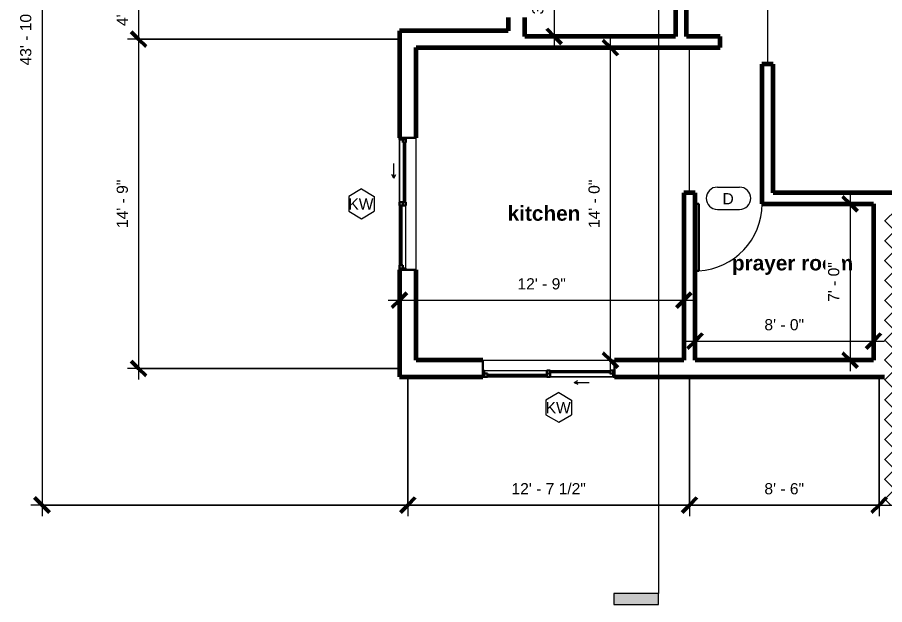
# Model space of a CAD drawing. Header units: inches. Extents: x -958 to -40, y -318 to 466.
# Drawn here: x -910 to -443.5, y -318.4 to -2.7 of the extents above; entities that cross this region are included whole.
import ezdxf

# ---------------------------------------------------------------- set-up
doc = ezdxf.new("R2010")
doc.units = ezdxf.units.IN
doc.header["$MEASUREMENT"] = 0
for name, color, linetype, lineweight in [('A-ANNO-DIMS', 211, 'Continuous', 9), ('A-ANNO-DIMS-64', 211, 'Continuous', 9), ('A-AREA', 32, 'Continuous', 9), ('A-AREA-IDEN', 2, 'Continuous', 9), ('A-DETL-GENF', 92, 'Continuous', 9), ('A-DOOR', 31, 'Continuous', 18), ('A-DOOR-IDEN', 31, 'Continuous', 9), ('A-GLAZ', 151, 'Continuous', 18), ('A-GLAZ-IDEN', 152, 'Continuous', 9), ('A-WALL', 113, 'Continuous', 18), ('G-ANNO-SYMB', 111, 'Continuous', 9)]:
    doc.layers.add(name, color=color, linetype=linetype, lineweight=lineweight)
doc.styles.add('Arial', font='arial.ttf', dxfattribs={"height": 6})
doc.styles.add('Arial_B', font='arialbd.ttf', dxfattribs={"height": 8})
doc.dimstyles.new('Linear_-_3_32__Arial', dxfattribs={"dimscale": 12, "dimtxt": 6.121556, "dimasz": 0.666667, "dimexe": 0.5, "dimexo": 0.333333, "dimgap": 0.333333, "dimtad": 1, "dimdec": 5, "dimrnd": 0.03125, "dimzin": 1, "dimdsep": 46, "dimlunit": 4, "dimtxsty": 'Arial', "dimblk1": 'OBLIQUE', "dimblk2": 'OBLIQUE', "dimsah": 1, "dimcen": 0.09, "dimdle": 0.5, "dimazin": 0, "dimtfac": 1, "dimtdec": 4, "dimtix": 1, "dimtmove": 0, "dimatfit": 3, "dimfxl": 1, "dimtvp": 1, "dimtfill": 1, "dimfrac": 2, "dimtolj": 1, "dimtzin": 0, "dimarcsym": 2})

# ---------------------------------------------------------------- blocks, each defined once
blk = doc.blocks.new('Single-Flush - 36_ x 84_-358318-2_GROUND FLOOR')
at = {"layer": 'A-DOOR', "lineweight": 30}
for p, q in [((16, 3), (16, 39.01)), ((18, 39.01), (16, 39.01)), ((18, 3), (18, 39.01)), ((18, 3), (16, 3))]:
    blk.add_line(p, q, dxfattribs=at)
at = {"layer": 'A-DOOR', "lineweight": 9}
blk.add_arc((18, 3), 36.07, 93.1789, 180, dxfattribs=at)
blk = doc.blocks.new('M_Window-Sliding-Double - 1800 x 1500mm-371210-2_GROUND FLOOR')
at = {"layer": 'A-GLAZ'}
for p, q in [((-35.43, 4.65), (35.43, 4.65)), ((35.43, -4.35), (-35.43, -4.35)), ((13.72, -7.35), (15.72, -6.35)), ((13.72, -7.35), (15.72, -8.35)), ((13.72, -7.35), (21.72, -7.35))]:
    blk.add_line(p, q, dxfattribs=at)
at = {"layer": 'A-GLAZ', "lineweight": 30}
for p, q in [((-35.43, -4.35), (-35.43, 4.65)), ((35.43, 4.65), (35.43, -4.35)), ((-35.43, -0.85), (-34.68, -0.85)), ((-35.43, -4.35), (-32.93, -4.35)), ((-34.68, -4.35), (-34.68, -0.85)), ((-32.93, -2.6), (-34.68, -2.6)), ((-32.93, -4.35), (-32.93, -2.6)), ((-0.88, -0.85), (0.87, -0.85)), ((-0.88, -0.85), (-0.88, -4.35)), ((0.87, -2.6), (-0.88, -2.6)), ((-0.88, -4.35), (0.87, -4.35)), ((0.87, -4.35), (0.87, -0.85)), ((32.93, -0.85), (35.43, -0.85)), ((32.93, -2.6), (32.93, -0.85)), ((34.68, -2.6), (32.93, -2.6)), ((34.68, -4.35), (34.68, -0.85)), ((34.68, -4.35), (35.43, -4.35))]:
    blk.add_line(p, q, dxfattribs=at)
at = {"layer": 'A-GLAZ', "lineweight": 9}
for p, q in [((-34.68, -0.85), (-0.88, -0.85)), ((-32.93, -4.35), (-0.88, -4.35)), ((0.87, -0.85), (32.93, -0.85)), ((0.87, -4.35), (34.68, -4.35))]:
    blk.add_line(p, q, dxfattribs=at)
at = {"layer": 'A-GLAZ', "lineweight": 40}
for p, q in [((-32.93, -3.47), (-0.88, -3.47)), ((0.87, -1.73), (32.93, -1.73))]:
    blk.add_line(p, q, dxfattribs=at)
blk = doc.blocks.new('M_Window-Sliding-Double - 1800 x 1500mm-371321-2_GROUND FLOOR')
at = {"layer": 'A-GLAZ'}
for p, q in [((13.72, 7.35), (15.72, 8.35)), ((13.72, 7.35), (15.72, 6.35)), ((13.72, 7.35), (21.72, 7.35)), ((35.43, 4.35), (-35.43, 4.35)), ((-35.43, -4.65), (35.43, -4.65))]:
    blk.add_line(p, q, dxfattribs=at)
at = {"layer": 'A-GLAZ', "lineweight": 30}
for p, q in [((-35.43, 4.35), (-35.43, -4.65)), ((-35.43, 4.35), (-32.93, 4.35)), ((-35.43, 0.85), (-34.68, 0.85)), ((-34.68, 4.35), (-34.68, 0.85)), ((-32.93, 2.6), (-34.68, 2.6)), ((-32.93, 4.35), (-32.93, 2.6)), ((-0.88, 0.85), (-0.88, 4.35)), ((-0.88, 4.35), (0.87, 4.35)), ((0.87, 2.6), (-0.88, 2.6)), ((-0.88, 0.85), (0.87, 0.85)), ((0.87, 4.35), (0.87, 0.85)), ((32.93, 2.6), (32.93, 0.85)), ((34.68, 2.6), (32.93, 2.6)), ((32.93, 0.85), (35.43, 0.85)), ((34.68, 4.35), (35.43, 4.35)), ((34.68, 4.35), (34.68, 0.85)), ((35.43, -4.65), (35.43, 4.35))]:
    blk.add_line(p, q, dxfattribs=at)
at = {"layer": 'A-GLAZ', "lineweight": 9}
for p, q in [((-34.68, 0.85), (-0.88, 0.85)), ((-32.93, 4.35), (-0.88, 4.35)), ((0.87, 4.35), (34.68, 4.35)), ((0.87, 0.85), (32.93, 0.85))]:
    blk.add_line(p, q, dxfattribs=at)
at = {"layer": 'A-GLAZ', "lineweight": 40}
for p, q in [((-32.93, 3.47), (-0.88, 3.47)), ((0.87, 1.73), (32.93, 1.73))]:
    blk.add_line(p, q, dxfattribs=at)
blk = doc.blocks.new('Door Tag - Door Tag-41184-2_GROUND FLOOR')
at = {"layer": 'A-DOOR-IDEN'}
for p, q in [((-0.09375, 0.09375), (0.09375, 0.09375)), ((-0.09375, -0.09375), (0.09375, -0.09375))]:
    blk.add_line(p, q, dxfattribs=at)
for centre, start, end in [((-0.09375, 0), 90, 270), ((0.09375, 0), 270, 90)]:
    blk.add_arc(centre, 0.09375, start, end, dxfattribs=at)
blk = doc.blocks.new('Window Tag - Window Tag-41068-2_GROUND FLOOR')
at = {"layer": 'A-GLAZ-IDEN'}
for p, q in [((0, 0.125), (-0.1071, 0.0619)), ((0, 0.125), (0.107, 0.062)), ((-0.1071, 0.0619), (-0.1071, -0.0619)), ((0.107, 0.062), (0.107, -0.0624)), ((-0.1071, -0.0619), (0, -0.125)), ((0, -0.125), (0.107, -0.0624))]:
    blk.add_line(p, q, dxfattribs=at)
blk = doc.blocks.new('DIMBLOCK6-2_GROUND FLOOR')
at = {"layer": 'A-ANNO-DIMS-64'}
for p, q in [((-699.99, -195.48), (-699.99, -270.9)), ((-699.99, -264.9), (-699.99, -195.48)), ((-548.49, -195.48), (-548.49, -270.9)), ((-548.49, -264.9), (-548.49, -195.48)), ((-705.99, -264.9), (-548.49, -264.9))]:
    blk.add_line(p, q, dxfattribs=at)
at = {"layer": 'A-ANNO-DIMS-64', "lineweight": 50}
for p, q in [((-699.99, -264.9), (-695.99, -260.9)), ((-548.49, -264.9), (-544.49, -260.9)), ((-699.99, -264.9), (-703.99, -268.9)), ((-548.49, -264.9), (-552.49, -268.9))]:
    blk.add_line(p, q, dxfattribs=at)
at = {"layer": 'A-ANNO-DIMS-64', "color": 0, "insert": (-644.2, -253.11), "char_height": 6, "width": 47.9177, "attachment_point": 1, "line_spacing_factor": 0.941778, "style": 'Arial', "bg_fill": 3, "box_fill_scale": 1.25, "bg_fill_color": 256, "bg_fill_true_color": 13158600, "bg_fill_transparency": 0}
blk.add_mtext('12\' - 7 1/2"', dxfattribs=at)
blk = doc.blocks.new('_Oblique')
at = {"color": 0, "linetype": 'ByBlock', "lineweight": -2}
blk.add_line((-0.5, -0.5), (0.5, 0.5), dxfattribs=at)
blk = doc.blocks.new('DIMBLOCK7-2_GROUND FLOOR')
at = {"layer": 'A-ANNO-DIMS-64'}
for p, q in [((-548.49, -195.48), (-548.49, -270.9)), ((-548.49, -264.9), (-548.49, -195.48)), ((-446.49, -195.48), (-446.49, -270.9)), ((-446.49, -264.9), (-446.49, -195.48)), ((-548.49, -264.9), (-446.49, -264.9))]:
    blk.add_line(p, q, dxfattribs=at)
at = {"layer": 'A-ANNO-DIMS-64', "lineweight": 50}
for p, q in [((-548.49, -264.9), (-544.49, -260.9)), ((-446.49, -264.9), (-442.49, -260.9)), ((-548.49, -264.9), (-552.49, -268.9)), ((-446.49, -264.9), (-450.49, -268.9))]:
    blk.add_line(p, q, dxfattribs=at)
at = {"layer": 'A-ANNO-DIMS-64', "color": 0, "insert": (-508.18, -253.11), "char_height": 6, "width": 25.654, "attachment_point": 1, "line_spacing_factor": 0.941778, "style": 'Arial', "bg_fill": 3, "box_fill_scale": 1.25, "bg_fill_color": 256, "bg_fill_true_color": 13158600, "bg_fill_transparency": 0}
blk.add_mtext('8\' - 6"', dxfattribs=at)
blk = doc.blocks.new('DIMBLOCK8-2_GROUND FLOOR')
at = {"layer": 'A-ANNO-DIMS-64'}
for p, q in [((-267.99, -105.48), (-267.99, -270.9)), ((-267.99, -264.9), (-267.99, -105.48)), ((-446.49, -195.48), (-446.49, -270.9)), ((-446.49, -264.9), (-446.49, -195.48)), ((-446.49, -264.9), (-261.99, -264.9))]:
    blk.add_line(p, q, dxfattribs=at)
at = {"layer": 'A-ANNO-DIMS-64', "lineweight": 50}
for p, q in [((-446.49, -264.9), (-442.49, -260.9)), ((-267.99, -264.9), (-263.99, -260.9)), ((-446.49, -264.9), (-450.49, -268.9)), ((-267.99, -264.9), (-271.99, -268.9))]:
    blk.add_line(p, q, dxfattribs=at)
at = {"layer": 'A-ANNO-DIMS-64', "color": 0, "insert": (-379.51, -253.11), "char_height": 6, "width": 53.4553, "attachment_point": 1, "line_spacing_factor": 0.941778, "style": 'Arial', "bg_fill": 3, "box_fill_scale": 1.25, "bg_fill_color": 256, "bg_fill_true_color": 13158600, "bg_fill_transparency": 0}
blk.add_mtext('14\' - 10 1/2"', dxfattribs=at)
blk = doc.blocks.new('DIMBLOCK17-2_GROUND FLOOR')
at = {"layer": 'A-ANNO-DIMS-64'}
for p, q in [((-551.49, -176.73), (-443.49, -176.73)), ((-545.49, -175.07), (-545.49, -182.73)), ((-545.49, -176.73), (-545.49, -175.07)), ((-449.49, -175.07), (-449.49, -182.73)), ((-449.49, -176.73), (-449.49, -175.07))]:
    blk.add_line(p, q, dxfattribs=at)
at = {"layer": 'A-ANNO-DIMS-64', "lineweight": 50}
for p, q in [((-545.49, -176.73), (-549.49, -180.73)), ((-545.49, -176.73), (-541.49, -172.73)), ((-449.49, -176.73), (-453.49, -180.73)), ((-449.49, -176.73), (-445.49, -172.73))]:
    blk.add_line(p, q, dxfattribs=at)
at = {"layer": 'A-ANNO-DIMS-64', "color": 0, "insert": (-508.18, -164.94), "char_height": 6, "width": 25.654, "attachment_point": 1, "line_spacing_factor": 0.941778, "style": 'Arial', "bg_fill": 3, "box_fill_scale": 1.25, "bg_fill_color": 256, "bg_fill_true_color": 13158600, "bg_fill_transparency": 0}
blk.add_mtext('8\' - 0"', dxfattribs=at)
blk = doc.blocks.new('DIMBLOCK18-2_GROUND FLOOR')
at = {"layer": 'A-ANNO-DIMS-64'}
for p, q in [((-462.1, -96.98), (-462.1, -192.98)), ((-460.44, -102.98), (-468.1, -102.98)), ((-462.1, -102.98), (-460.44, -102.98)), ((-460.44, -186.98), (-468.1, -186.98)), ((-462.1, -186.98), (-460.44, -186.98))]:
    blk.add_line(p, q, dxfattribs=at)
at = {"layer": 'A-ANNO-DIMS-64', "lineweight": 50}
for p, q in [((-462.1, -102.98), (-466.1, -98.98)), ((-462.1, -102.98), (-458.1, -106.98)), ((-462.1, -186.98), (-466.1, -182.98)), ((-462.1, -186.98), (-458.1, -190.98))]:
    blk.add_line(p, q, dxfattribs=at)
at = {"layer": 'A-ANNO-DIMS-64', "color": 0, "insert": (-473.89, -155.67), "char_height": 6, "width": 25.654, "attachment_point": 1, "rotation": 90, "line_spacing_factor": 0.941778, "style": 'Arial', "bg_fill": 3, "box_fill_scale": 1.25, "bg_fill_color": 256, "bg_fill_true_color": 13158600, "bg_fill_transparency": 0}
blk.add_mtext('7\' - 0"', dxfattribs=at)
blk = doc.blocks.new('DIMBLOCK19-2_GROUND FLOOR')
at = {"layer": 'A-ANNO-DIMS-64', "lineweight": 50}
for p, q in [((-704.49, -154.76), (-700.49, -150.76)), ((-551.49, -154.76), (-547.49, -150.76)), ((-704.49, -154.76), (-708.49, -158.76)), ((-551.49, -154.76), (-555.49, -158.76))]:
    blk.add_line(p, q, dxfattribs=at)
at = {"layer": 'A-ANNO-DIMS-64'}
for p, q in [((-704.49, -153.1), (-704.49, -160.76)), ((-704.49, -154.76), (-704.49, -153.1)), ((-551.49, -153.1), (-551.49, -160.76)), ((-551.49, -154.76), (-551.49, -153.1)), ((-710.49, -154.76), (-545.49, -154.76))]:
    blk.add_line(p, q, dxfattribs=at)
at = {"layer": 'A-ANNO-DIMS-64', "color": 0, "insert": (-640.98, -142.97), "char_height": 6, "width": 31.1917, "attachment_point": 1, "line_spacing_factor": 0.941778, "style": 'Arial', "bg_fill": 3, "box_fill_scale": 1.25, "bg_fill_color": 256, "bg_fill_true_color": 13158600, "bg_fill_transparency": 0}
blk.add_mtext('12\' - 9"', dxfattribs=at)
blk = doc.blocks.new('DIMBLOCK20-2_GROUND FLOOR')
at = {"layer": 'A-ANNO-DIMS-64'}
for p, q in [((-621.28, 38.02), (-621.28, -18.98)), ((-619.62, 32.02), (-627.28, 32.02)), ((-621.28, 32.02), (-619.62, 32.02)), ((-619.62, -12.98), (-627.28, -12.98)), ((-621.28, -12.98), (-619.62, -12.98))]:
    blk.add_line(p, q, dxfattribs=at)
at = {"layer": 'A-ANNO-DIMS-64', "lineweight": 50}
for p, q in [((-621.28, 32.02), (-625.28, 36.02)), ((-621.28, 32.02), (-617.28, 28.02)), ((-621.28, -12.98), (-625.28, -8.98)), ((-621.28, -12.98), (-617.28, -16.98))]:
    blk.add_line(p, q, dxfattribs=at)
at = {"layer": 'A-ANNO-DIMS-64', "color": 0, "insert": (-633.07, -1.17), "char_height": 6, "width": 25.654, "attachment_point": 1, "rotation": 90, "line_spacing_factor": 0.941778, "style": 'Arial', "bg_fill": 3, "box_fill_scale": 1.25, "bg_fill_color": 256, "bg_fill_true_color": 13158600, "bg_fill_transparency": 0}
blk.add_mtext('3\' - 9"', dxfattribs=at)
blk = doc.blocks.new('DIMBLOCK26-2_GROUND FLOOR')
at = {"layer": 'A-ANNO-DIMS-64', "lineweight": 50}
for p, q in [((-844.77, 35.02), (-848.77, 39.02)), ((-844.77, 35.02), (-840.77, 31.02)), ((-844.77, -14.48), (-848.77, -10.48)), ((-844.77, -14.48), (-840.77, -18.48))]:
    blk.add_line(p, q, dxfattribs=at)
at = {"layer": 'A-ANNO-DIMS-64'}
for p, q in [((-645.49, 35.02), (-850.77, 35.02)), ((-844.77, 35.02), (-844.77, -14.48)), ((-844.77, 35.02), (-645.49, 35.02)), ((-703.99, -14.48), (-850.77, -14.48)), ((-844.77, -14.48), (-703.99, -14.48))]:
    blk.add_line(p, q, dxfattribs=at)
at = {"layer": 'A-ANNO-DIMS-64', "color": 0, "insert": (-856.56, -7.39), "char_height": 6, "width": 42.38, "attachment_point": 1, "rotation": 90, "line_spacing_factor": 0.941778, "style": 'Arial', "bg_fill": 3, "box_fill_scale": 1.25, "bg_fill_color": 256, "bg_fill_true_color": 13158600, "bg_fill_transparency": 0}
blk.add_mtext('4\' - 1 1/2"', dxfattribs=at)
blk = doc.blocks.new('DIMBLOCK27-2_GROUND FLOOR')
at = {"layer": 'A-ANNO-DIMS-64', "lineweight": 50}
for p, q in [((-844.77, -14.48), (-848.77, -10.48)), ((-844.77, -14.48), (-840.77, -18.48)), ((-844.77, -191.48), (-848.77, -187.48)), ((-844.77, -191.48), (-840.77, -195.48))]:
    blk.add_line(p, q, dxfattribs=at)
at = {"layer": 'A-ANNO-DIMS-64'}
for p, q in [((-703.99, -14.48), (-850.77, -14.48)), ((-844.77, -14.48), (-844.77, -197.48)), ((-844.77, -14.48), (-703.99, -14.48)), ((-703.99, -191.48), (-850.77, -191.48)), ((-844.77, -191.48), (-703.99, -191.48))]:
    blk.add_line(p, q, dxfattribs=at)
at = {"layer": 'A-ANNO-DIMS-64', "color": 0, "insert": (-856.56, -115.98), "char_height": 6, "width": 31.1917, "attachment_point": 1, "rotation": 90, "line_spacing_factor": 0.941778, "style": 'Arial', "bg_fill": 3, "box_fill_scale": 1.25, "bg_fill_color": 256, "bg_fill_true_color": 13158600, "bg_fill_transparency": 0}
blk.add_mtext('14\' - 9"', dxfattribs=at)
blk = doc.blocks.new('Section - 3_32_ x 3_8_-54337-2_GROUND FLOOR')
at = {"layer": 'G-ANNO-SYMB'}
blk.add_hatch(color=256, dxfattribs=at).paths.add_polyline_path([(0, 0.375), (0, 0), (-0.09375, 0), (-0.09375, 0.375)], flags=0)
for p, q in [((0, 0.375), (-0.09375, 0.375)), ((-0.09375, 0.375), (-0.09375, 0)), ((0, 0), (0, 0.375)), ((-0.09375, 0), (0, 0))]:
    blk.add_line(p, q, dxfattribs=at)
blk = doc.blocks.new('DIMBLOCK29-2_GROUND FLOOR')
at = {"layer": 'A-ANNO-DIMS-64'}
for p, q in [((-590.99, -192.98), (-590.99, -12.98)), ((-592.65, -18.98), (-584.99, -18.98)), ((-590.99, -18.98), (-592.65, -18.98)), ((-592.65, -186.98), (-584.99, -186.98)), ((-590.99, -186.98), (-592.65, -186.98))]:
    blk.add_line(p, q, dxfattribs=at)
at = {"layer": 'A-ANNO-DIMS-64', "lineweight": 50}
for p, q in [((-590.99, -18.98), (-594.99, -14.98)), ((-590.99, -18.98), (-586.99, -22.98)), ((-590.99, -186.98), (-594.99, -182.98)), ((-590.99, -186.98), (-586.99, -190.98))]:
    blk.add_line(p, q, dxfattribs=at)
at = {"layer": 'A-ANNO-DIMS-64', "color": 0, "insert": (-602.78, -115.98), "char_height": 6, "width": 31.1917, "attachment_point": 1, "rotation": 90, "line_spacing_factor": 0.941778, "style": 'Arial', "bg_fill": 3, "box_fill_scale": 1.25, "bg_fill_color": 256, "bg_fill_true_color": 13158600, "bg_fill_transparency": 0}
blk.add_mtext('14\' - 0"', dxfattribs=at)
blk = doc.blocks.new('DIMBLOCK31-2_GROUND FLOOR')
at = {"layer": 'A-ANNO-DIMS-64'}
for p, q in [((-896.72, 267.52), (-896.72, -270.9)), ((-714.49, 261.52), (-902.72, 261.52)), ((-896.72, 261.52), (-714.49, 261.52)), ((-447.49, -264.9), (-902.72, -264.9)), ((-896.72, -264.9), (-447.49, -264.9))]:
    blk.add_line(p, q, dxfattribs=at)
at = {"layer": 'A-ANNO-DIMS-64', "lineweight": 50}
for p, q in [((-896.72, 261.52), (-900.72, 265.52)), ((-896.72, 261.52), (-892.72, 257.52)), ((-896.72, -264.9), (-900.72, -260.9)), ((-896.72, -264.9), (-892.72, -268.9))]:
    blk.add_line(p, q, dxfattribs=at)
at = {"layer": 'A-ANNO-DIMS-64', "color": 0, "insert": (-908.51, -28.58), "char_height": 6, "width": 64.5306, "attachment_point": 1, "rotation": 90, "line_spacing_factor": 0.941778, "style": 'Arial', "bg_fill": 3, "box_fill_scale": 1.25, "bg_fill_color": 256, "bg_fill_true_color": 13158600, "bg_fill_transparency": 0}
blk.add_mtext('43\' - 10 13/32"', dxfattribs=at)

msp = doc.modelspace()

# ---------------------------------------------------------------- hatches: boundary and pattern name
at = {"layer": 'A-DETL-GENF'}
h = msp.add_hatch(dxfattribs=at)
h.set_pattern_fill('FP_2', style=0, pattern_type=2)
h.set_pattern_definition([(45, (0, 0), (-5.34148, 5.34148), []), (135, (0, 0), (-5.34148, -5.34148), [])])
h.paths.add_polyline_path([(-261.985972, -264.897143), (-261.985972, -105.983787), (-443.485972, -105.983787), (-443.485972, -264.897143), (-272.405963, -264.897143)], flags=0)

# ---------------------------------------------------------------- linework, layer by layer
at = {"layer": 'A-AREA'}
for p, q in [((-506.485972, 12.516213), (-506.485972, -27.983787)), ((-548.485972, -96.983787), (-548.485972, -18.983787))]:
    msp.add_line(p, q, dxfattribs=at)
at = {"layer": 'A-WALL', "lineweight": 60}
for p, q in [((-555.985972, 38.016213), (-555.985972, -12.983787)), ((-549.985972, -12.983787), (-549.985972, 32.016213)), ((-645.985972, -2.733787), (-645.985972, -9.983787)), ((-636.985972, -12.983787), (-636.985972, -2.733787)), ((-704.485972, -9.983787), (-704.485972, -67.550716)), ((-645.985972, -9.983787), (-704.485972, -9.983787)), ((-555.985972, -12.983787), (-636.985972, -12.983787)), ((-531.985972, -12.983787), (-549.985972, -12.983787)), ((-531.985972, -18.983787), (-531.985972, -12.983787)), ((-695.485972, -67.550716), (-695.485972, -18.983787)), ((-695.485972, -18.983787), (-531.985972, -18.983787)), ((-509.485972, -27.983787), (-509.485972, -102.983787)), ((-503.485972, -27.983787), (-509.485972, -27.983787)), ((-503.485972, -96.983787), (-503.485972, -27.983787)), ((-545.485972, -96.983787), (-551.485972, -96.983787)), ((-551.485972, -96.983787), (-551.485972, -186.983787)), ((-545.485972, -186.983787), (-545.485972, -96.983787)), ((-422.966287, -96.983787), (-503.485972, -96.983787)), ((-509.485972, -102.983787), (-449.485972, -102.983787)), ((-449.485972, -102.983787), (-449.485972, -186.983787)), ((-704.485972, -138.416858), (-704.485972, -195.983787)), ((-695.485972, -186.983787), (-695.485972, -138.416858)), ((-659.669043, -186.983787), (-695.485972, -186.983787)), ((-551.485972, -186.983787), (-588.802901, -186.983787)), ((-449.485972, -186.983787), (-545.485972, -186.983787)), ((-704.485972, -195.983787), (-659.669043, -195.983787)), ((-588.802901, -195.983787), (-443.485972, -195.983787))]:
    msp.add_line(p, q, dxfattribs=at)

# ---------------------------------------------------------------- block references
at = {"layer": 'A-DOOR', "rotation": 180}
msp.add_blockref('Single-Flush - 36_ x 84_-358318-2_GROUND FLOOR', (-527.485972, -99.983787), dxfattribs=at)
at = {"layer": 'A-DOOR-IDEN', "xscale": 63.99999999999997, "yscale": 63.99999999999997, "zscale": 63.99999999999997}
msp.add_blockref('Door Tag - Door Tag-41184-2_GROUND FLOOR', (-527.485972, -99.983787), dxfattribs=at)
at = {"layer": 'A-GLAZ', "rotation": 90}
msp.add_blockref('M_Window-Sliding-Double - 1800 x 1500mm-371321-2_GROUND FLOOR', (-700.135972, -102.983787), dxfattribs=at)
at = {"layer": 'A-GLAZ'}
msp.add_blockref('M_Window-Sliding-Double - 1800 x 1500mm-371210-2_GROUND FLOOR', (-624.235972, -191.633787), dxfattribs=at)
at = {"layer": 'A-GLAZ-IDEN', "xscale": 63.99999999999997, "yscale": 63.99999999999997, "zscale": 63.99999999999997}
for p in [(-724.938728, -102.983787), (-618.825006, -212.409529)]:
    msp.add_blockref('Window Tag - Window Tag-41068-2_GROUND FLOOR', p, dxfattribs=at)
at = {"layer": 'G-ANNO-SYMB', "xscale": 63.99999999999997, "yscale": 63.99999999999997, "zscale": 63.99999999999997, "rotation": 89.99999999999947}
msp.add_blockref('Section - 3_32_ x 3_8_-54337-2_GROUND FLOOR', (-565.188984, -312.42752), dxfattribs=at)

# ---------------------------------------------------------------- texts
at = {"layer": 'A-AREA-IDEN', "char_height": 8, "attachment_point": 1, "style": 'Arial_B'}
for s, insert, width in [('kitchen', (-646.279639, -104.059604), 47.268), ('prayer room', (-525.649404, -130.762566), 78.376)]:
    msp.add_mtext(s, dxfattribs=dict(at, insert=insert, width=width))
at = {"layer": 'A-DOOR-IDEN', "insert": (-530.688323, -97.221186), "char_height": 6, "width": 7.474, "attachment_point": 1, "style": 'Arial'}
msp.add_mtext('D', dxfattribs=at)
at = {"layer": 'A-GLAZ-IDEN', "char_height": 6, "width": 16.968, "attachment_point": 1, "style": 'Arial'}
for insert in [(-731.955516, -100.080071), (-625.841794, -209.505813)]:
    msp.add_mtext('KW', dxfattribs=dict(at, insert=insert))

# ---------------------------------------------------------------- next in the draw order: dimensions: what is measured, and where the dimension line sits
at = {"layer": 'A-ANNO-DIMS'}
for base, p1, p2, override, picture, middle in [((-844.772987, -14.483787), (-641.485972, 35.016213), (-699.985972, -14.483787), {"dimpost": '<>', "dimfxl": 76.632239}, 'DIMBLOCK26-2_GROUND FLOOR', (-851.875306, 10.266213)), ((-621.275831, -12.983787), (-615.618976, 32.016213), (-615.618976, -12.983787), {"dimpost": '<>', "dimfxl": 45}, 'DIMBLOCK20-2_GROUND FLOOR', (-628.341315, 9.516213))]:
    dim = msp.add_linear_dim(base=base, p1=p1, p2=p2, angle=90, dimstyle='Linear_-_3_32__Arial', override=override, dxfattribs=at)
    dim.commit()
    dim.dimension.update_dxf_attribs({"geometry": picture, "text_midpoint": middle})
for base, p1, p2, override, picture, middle in [((-551.485972, -154.758908), (-704.485972, -149.102054), (-551.485972, -149.102054), {"dimpost": '<>', "dimfxl": 153}, 'DIMBLOCK19-2_GROUND FLOOR', (-627.985972, -147.69547)), ((-548.485972, -264.897143), (-699.985972, -191.483787), (-548.485972, -191.483787), {"dimpost": '<>', "dimfxl": 151.5}, 'DIMBLOCK6-2_GROUND FLOOR', (-624.235972, -257.794824))]:
    dim = msp.add_linear_dim(base=base, p1=p1, p2=p2, dimstyle='Linear_-_3_32__Arial', override=override, dxfattribs=at)
    dim.commit()
    dim.dimension.update_dxf_attribs({"geometry": picture, "text_midpoint": middle})

# ---------------------------------------------------------------- next in the draw order: linework, layer by layer
at = {"layer": 'G-ANNO-SYMB'}
msp.add_line((-565.188984, 427.041878), (-565.188984, -312.42752), dxfattribs=at)

# ---------------------------------------------------------------- next in the draw order: dimensions: what is measured, and where the dimension line sits
at = {"layer": 'A-ANNO-DIMS'}
for base, p1, p2, override, picture, middle in [((-844.772987, -191.483787), (-699.985972, -14.483787), (-699.985972, -191.483787), {"dimpost": '<>', "dimfxl": 177}, 'DIMBLOCK27-2_GROUND FLOOR', (-851.836425, -102.983787)), ((-590.993004, -18.983787), (-596.649858, -186.983787), (-596.649858, -18.983787), {"dimpost": '<>', "dimfxl": 168}, 'DIMBLOCK29-2_GROUND FLOOR', (-598.056442, -102.983787))]:
    dim = msp.add_linear_dim(base=base, p1=p1, p2=p2, angle=90, dimstyle='Linear_-_3_32__Arial', override=override, dxfattribs=at)
    dim.commit()
    dim.dimension.update_dxf_attribs({"geometry": picture, "text_midpoint": middle})
dim = msp.add_linear_dim(base=(-446.485972, -264.897143), p1=(-548.485972, -191.483787), p2=(-446.485972, -191.483787), dimstyle='Linear_-_3_32__Arial', override={"dimpost": '<>', "dimfxl": 102}, dxfattribs=at)
dim.commit()
dim.dimension.update_dxf_attribs({"geometry": 'DIMBLOCK7-2_GROUND FLOOR', "text_midpoint": (-497.485972, -257.833705)})

# ---------------------------------------------------------------- next in the draw order: dimensions: what is measured, and where the dimension line sits
dim = msp.add_linear_dim(base=(-267.985972, -264.897143), p1=(-446.485972, -191.483787), p2=(-267.985972, -101.483787), dimstyle='Linear_-_3_32__Arial', override={"dimpost": '<>', "dimfxl": 199.905603}, dxfattribs=at)
dim.commit()
dim.dimension.update_dxf_attribs({"geometry": 'DIMBLOCK8-2_GROUND FLOOR', "text_midpoint": (-357.235972, -257.794824)})

# ---------------------------------------------------------------- next in the draw order: dimensions: what is measured, and where the dimension line sits
dim = msp.add_linear_dim(base=(-449.485972, -176.727522), p1=(-545.485972, -171.070668), p2=(-449.485972, -171.070668), dimstyle='Linear_-_3_32__Arial', override={"dimpost": '<>', "dimfxl": 96}, dxfattribs=at)
dim.commit()
dim.dimension.update_dxf_attribs({"geometry": 'DIMBLOCK17-2_GROUND FLOOR', "text_midpoint": (-497.485972, -169.664084)})

# ---------------------------------------------------------------- next in the draw order: dimensions: what is measured, and where the dimension line sits
dim = msp.add_linear_dim(base=(-462.101767, -186.983787), p1=(-456.444913, -102.983787), p2=(-456.444913, -186.983787), angle=90, dimstyle='Linear_-_3_32__Arial', override={"dimpost": '<>', "dimfxl": 84}, dxfattribs=at)
dim.commit()
dim.dimension.update_dxf_attribs({"geometry": 'DIMBLOCK18-2_GROUND FLOOR', "text_midpoint": (-469.165205, -144.983787)})

# ---------------------------------------------------------------- next in the draw order: dimensions: what is measured, and where the dimension line sits
dim = msp.add_linear_dim(base=(-896.72309, -264.897143), p1=(-710.485972, 261.516213), p2=(-443.485972, -264.897143), angle=90, dimstyle='Linear_-_3_32__Arial', override={"dimpost": '<>', "dimfxl": 590.254201}, dxfattribs=at)
dim.commit()
dim.dimension.update_dxf_attribs({"geometry": 'DIMBLOCK31-2_GROUND FLOOR', "text_midpoint": (-903.827456, -1.690465)})

doc.saveas('drawing.dxf')
